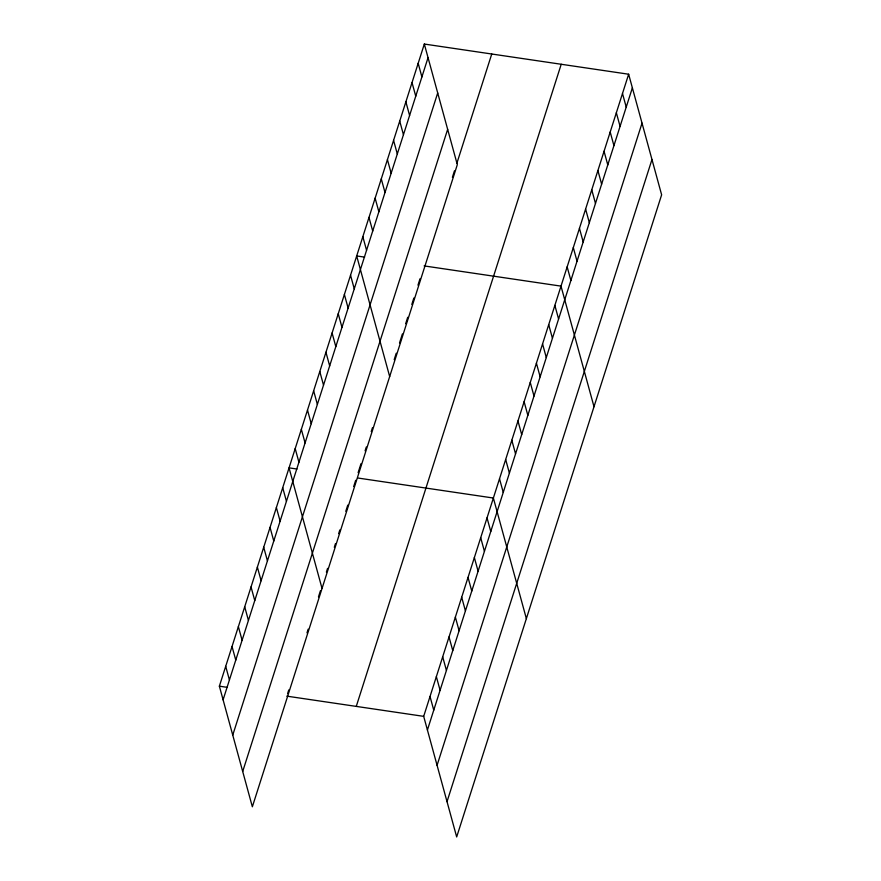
<?xml version="1.0" encoding="UTF-8"?>
<svg xmlns="http://www.w3.org/2000/svg" width="881" height="881" viewBox="0 0 881 881"><rect width="100%" height="100%" fill="white"/><g stroke="black" fill="none" stroke-linecap="round" stroke-linejoin="round"><path stroke-width="1.32" d="M424.323 44.05L457.316 164.648L252.351 806.776L219.369 686.178L424.323 44.05L628.649 74.224L661.631 194.822L456.677 836.95L423.684 716.352L628.649 74.224M223.091 699.811L428.045 57.672M232.749 735.106L437.703 92.979M242.704 771.481L447.658 129.342M287.58 693.655L288.77 689.933M306.984 632.877L308.174 629.155M318.47 596.9L320.442 590.699M326.388 572.088L327.578 568.366M334.306 547.277L335.496 543.555M338.656 533.633L339.846 529.91M345.781 511.31L347.764 505.11M353.71 486.499L355.682 480.299M358.115 472.679L360.99 463.692M365.086 450.841L366.32 446.997M371.231 431.58L372.465 427.726M394.192 359.657L396.241 353.237M399.522 342.962L402.386 333.976M405.667 323.701L407.716 317.281M411.812 304.441L413.861 298.02M417.968 285.18L420.017 278.748M452.394 177.301L454.442 170.881M456.909 163.172L491.752 54.005M356.265 706.397L561.219 64.269M427.417 729.986L632.371 87.847M437.075 765.281L642.029 123.153M447.019 801.655L651.973 159.516M364.624 257.12L356.684 255.953L389.677 376.55M424.113 265.908L561.01 286.127L594.003 406.725M296.985 469.033L289.045 467.855L322.039 588.453M357.763 478.009L493.371 498.029L526.364 618.627M219.369 686.178L227.298 687.356M286.788 696.144L423.684 716.352M622.493 93.485L626.226 107.119M616.348 112.757L620.07 126.379M610.203 132.018L613.925 145.64M604.047 151.279L607.78 164.912M597.902 170.54L601.624 184.173M591.757 189.811L595.479 203.434M585.601 209.072L589.334 222.695M579.456 228.333L583.178 241.967M573.311 247.605L577.033 261.228M567.155 266.866L570.888 280.488M554.865 305.388L558.587 319.021M548.709 324.66L552.442 338.282M542.564 343.92L546.286 357.543M536.419 363.181L540.141 376.815M530.263 382.442L533.996 396.076M524.118 401.714L527.84 415.336M517.962 420.975L521.695 434.608M418.178 63.311L421.9 76.944M511.817 440.236L515.55 453.869M412.022 82.583L415.755 96.205M505.672 459.508L509.394 473.13M405.877 101.844L409.599 115.466M499.516 478.768L503.249 492.391M399.732 121.104L403.454 134.738M393.576 140.365L397.309 153.999M487.039 517.874L490.761 531.507M387.431 159.637L391.153 173.26M480.707 537.729L484.429 551.352M381.286 178.898L385.008 192.521M474.363 557.574L478.097 571.207M375.13 198.159L378.863 211.792M468.031 577.418L471.764 591.052M368.985 217.431L372.707 231.053M461.699 597.274L465.421 610.896M362.84 236.692L366.562 250.314M455.367 617.118L459.089 630.741M350.539 275.213L354.261 288.847M449.024 636.963L452.757 650.596M344.394 294.485L348.116 308.108M442.691 656.808L446.425 670.441M338.238 313.746L341.971 327.369M436.359 676.663L440.082 690.286M332.093 333.007L335.815 346.64M430.027 696.508L433.749 710.141M325.948 352.268L329.67 365.901M319.792 371.54L323.525 385.162M313.647 390.801L317.369 404.434M307.502 410.061L311.224 423.695M301.346 429.333L305.079 442.956M295.201 448.594L298.923 462.217M282.713 487.7L286.446 501.333M276.381 507.555L280.114 521.178M270.049 527.4L273.771 541.033M263.705 547.244L267.439 560.878M257.373 567.1L261.106 580.722M251.041 586.944L254.763 600.567M244.709 606.789L248.431 620.422M238.366 626.633L242.099 640.267M232.033 646.489L235.767 660.111M225.701 666.333L229.423 679.967"/></g></svg>
